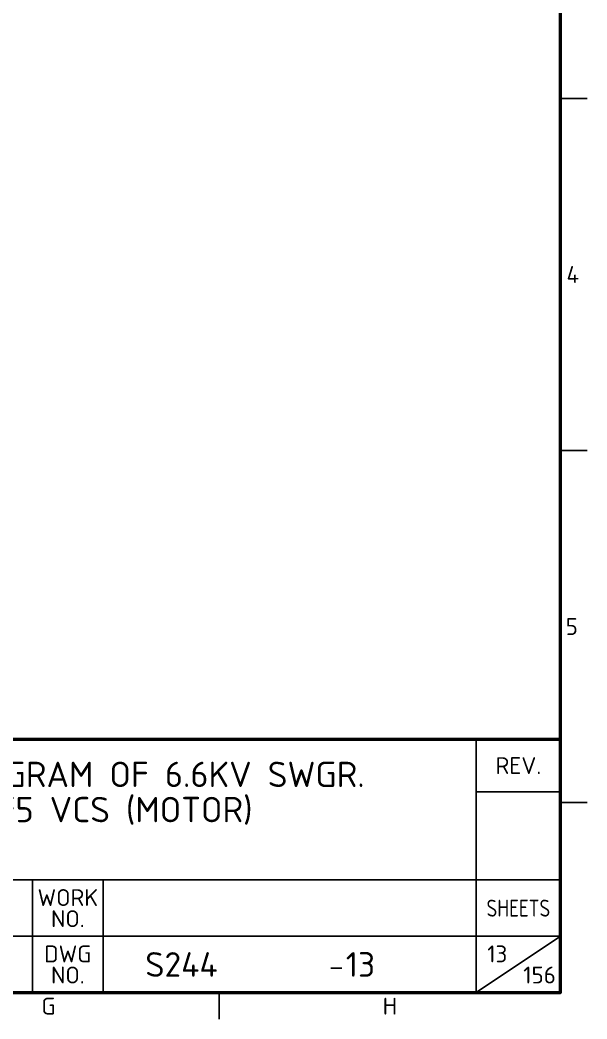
# Model space of a CAD drawing. Header units: millimetres. Extents: x 0 to 556, y 1 to 306.
# Drawn here: x 327.2 to 407.8, y 2.8 to 144.7 of the extents above; entities that cross this region are included whole.
import ezdxf
from ezdxf.enums import TextEntityAlignment as Align

# ---------------------------------------------------------------- set-up
doc = ezdxf.new("R2010")
doc.units = ezdxf.units.MM
for name, color, linetype in [('MISC', 7, 'Continuous'), ('Sheet Line', 3, 'Continuous'), ('Sheet Text', 2, 'Continuous'), ('SYMS', 7, 'Continuous')]:
    doc.layers.add(name, color=color, linetype=linetype)
doc.layers.add('Sheet Out Line', color=2, linetype='Continuous', lineweight=50)
doc.styles.add('WD_IEC', font='ISOCP2.shx', dxfattribs={"width": 1.1, "height": 2.4, "bigfont": 'whgtxt.shx'})
pattern_1 = [(45, (123.85557, 95.69532), (-0.1122532, 0.1122532), [])]

# ---------------------------------------------------------------- blocks, each defined once
blk = doc.blocks.new('LSSA3')
h = blk.add_hatch()
h.set_pattern_fill('ANSI31', color=256, scale=0.05, style=0)
h.set_pattern_definition(pattern_1)
h.paths.add_polyline_path([(345.99, 108.51), (346.14, 108.51)], flags=17)
edge = h.paths.add_edge_path(flags=17)
edge.add_line((345.83, 108.51), (345.99, 108.51))
edge.add_line((345.83, 108.51), (345.99, 108.51))
blk.add_line((371.37, 9.97), (372.92, 9.97))
at = {"layer": 'Sheet Line'}
for p, q in [((404, 133.5), (407.75, 133.5)), ((404, 83.5), (407.75, 83.5)), ((392, 42.5), (392, 6.5)), ((392, 35), (404, 35)), ((404, 33.5), (407.75, 33.5)), ((164, 22.5), (404, 22.5)), ((329, 22.5), (329, 6.5)), ((339, 22.5), (339, 6.5)), ((269, 14.5), (404, 14.5)), ((392, 6.5), (404, 14.5)), ((355.5, 6.5), (355.5, 2.75))]:
    blk.add_line(p, q, dxfattribs=at)
at = {"layer": 'Sheet Out Line'}
blk.add_line((16, 42.5), (404, 42.5), dxfattribs=at)
blk.add_lwpolyline([(16, 6.5), (404, 6.5), (404, 283.5), (16, 283.5)], close=True, dxfattribs=at)
at = {"style": 'WD_IEC', "width": 1.1}
for tag, height, p in [('DESC4', 2.4, (57.5, 39.5)), ('CUSTOMERS31', 3.8, (219, 38)), ('TITLE1', 3.6, (333, 37.5)), ('CUSTOMERS21', 3.8, (219, 35.25)), ('DESC3', 2.4, (57.5, 33.5)), ('CUSTOMERS32', 3.8, (219, 32.5)), ('TITLE2', 3.6, (333, 32.5)), ('CUSTOMERS22', 3.8, (219, 29.75)), ('RN', 3.5, (398, 28.75)), ('DESC2', 2.4, (57.5, 27.5)), ('CUSTOMERS33', 3.8, (219, 27)), ('TITLE3', 3.6, (333, 27.5)), ('DESC1', 2.4, (57.5, 21.5)), ('WORKNO', 3.5, (365.5, 18.5)), ('FILE', 2.4, (314, 18.5)), ('DESC0', 2.4, (57.5, 15.5)), ('SHN', 2.4, (395, 12)), ('TSH', 2.4, (401, 9))]:
    blk.add_attdef(tag, text='', height=height, dxfattribs=at).set_placement(p, align=Align.MIDDLE_CENTER)
at = {"style": 'WD_IEC'}
for tag, p in [('DATE4', (96.5, 39.5)), ('DRWN4', (111.5, 39.5)), ('DSGN4', (126.5, 39.5)), ('CHKD4', (141.5, 39.5)), ('APPD4', (156.5, 39.5)), ('DATE3', (96.5, 33.5)), ('DRWN3', (111.5, 33.5)), ('DSGN3', (126.5, 33.5)), ('CHKD3', (141.5, 33.5)), ('APPD3', (156.5, 33.5)), ('DATE2', (96.5, 27.5)), ('DRWN2', (111.5, 27.5)), ('DSGN2', (126.5, 27.5)), ('CHKD2', (141.5, 27.5)), ('APPD2', (156.5, 27.5)), ('DATE1', (96.5, 21.5)), ('DRWN1', (111.5, 21.5)), ('DSGN1', (126.5, 21.5)), ('CHKD1', (141.5, 21.5)), ('APPD1', (156.5, 21.5)), ('DATE0', (96.5, 15.5)), ('DRWN0', (111.5, 15.5)), ('DSGN0', (126.5, 15.5)), ('CHKD0', (141.5, 15.5)), ('APPD0', (156.5, 15.5))]:
    blk.add_attdef(tag, text='', height=2.4, dxfattribs=at).set_placement(p, align=Align.MIDDLE_CENTER)
at = {"style": 'WD_IEC', "width": 1.1}
for tag, p in [('DWG1ST', (345, 10.5)), ('DWGNO', (373.49, 10.5))]:
    blk.add_attdef(tag, text='', height=3.5, dxfattribs=at).set_placement(p, align=Align.MIDDLE_LEFT)
at = {"style": 'WD_IEC', "width": 1.1, "flags": 9}
blk.add_attdef('WD_TB', (0, 0), '', height=2.4, dxfattribs=at)
at = {"layer": 'Sheet Text', "style": 'WD_IEC', "width": 1.1}
for s, p in [('4', (406.62, 108.5)), ('5', (406.45, 58.5))]:
    blk.add_text(s, height=2.4, dxfattribs=at).set_placement(p, align=Align.MIDDLE_RIGHT)
at = {"layer": 'Sheet Text', "style": 'WD_IEC'}
for s, width, p in [('REV.', 1.1, (398, 38.75)), ('WORK', 1.1, (334, 20)), ('SHEETS', 0.9, (398, 18.5)), ('NO.', 1.1, (334, 17)), ('DWG', 1.1, (334, 12)), ('NO.', 1.1, (334, 9))]:
    blk.add_text(s, height=2.4, dxfattribs=dict(at, width=width)).set_placement(p, align=Align.MIDDLE_CENTER)
at = {"layer": 'Sheet Text', "style": 'WD_IEC', "width": 1.1}
for s, p in [('G', (331.25, 3.38)), ('H', (379.75, 3.38))]:
    blk.add_text(s, height=2.4, dxfattribs=at).set_placement(p, align=Align.CENTER)

msp = doc.modelspace()

# ---------------------------------------------------------------- hatches: boundary and pattern name
h = msp.add_hatch()
h.set_pattern_fill('ANSI31', color=256, scale=0.05, style=0)
h.set_pattern_definition(pattern_1)
h.paths.add_polyline_path([(345.99, 108.51), (346.14, 108.51)], flags=17)
edge = h.paths.add_edge_path(flags=17)
edge.add_line((345.83, 108.51), (345.99, 108.51))
edge.add_line((345.83, 108.51), (345.99, 108.51))

# ---------------------------------------------------------------- block references
at = {"layer": 'SYMS'}
ref = msp.add_blockref('LSSA3', (0, 0), dxfattribs=at)
ref.add_attrib('DWG1ST', 'S244', dxfattribs={"layer": 'MISC', "height": 3.5, "style": 'WD_IEC', "width": 1.1}).set_placement((345, 10.5), align=Align.MIDDLE_LEFT)
ref.add_attrib('DWGNO', '13', dxfattribs={"layer": 'MISC', "height": 3.5, "style": 'WD_IEC', "width": 1.1}).set_placement((373.49, 10.5), align=Align.MIDDLE_LEFT)
ref.add_attrib('TITLE1', 'THREE LINE DIAGRAM OF 6.6KV SWGR.', dxfattribs={"layer": 'MISC', "height": 3.6, "style": 'WD_IEC', "width": 1.1}).set_placement((333, 37.5), align=Align.MIDDLE_CENTER)
ref.add_attrib('SHN', '13', dxfattribs={"layer": 'MISC', "height": 2.4, "style": 'WD_IEC', "width": 1.1}).set_placement((395, 12), align=Align.MIDDLE_CENTER)
ref.add_attrib('TSH', '156', dxfattribs={"layer": 'MISC', "height": 2.4, "style": 'WD_IEC', "width": 1.1}).set_placement((401, 9), align=Align.MIDDLE_CENTER)
ref.add_attrib('TITLE2', 'FOR 52-F5 VCS (MOTOR)', dxfattribs={"layer": 'MISC', "height": 3.6, "style": 'WD_IEC', "width": 1.1}).set_placement((333, 32.5), align=Align.MIDDLE_CENTER)

doc.saveas('drawing.dxf')
